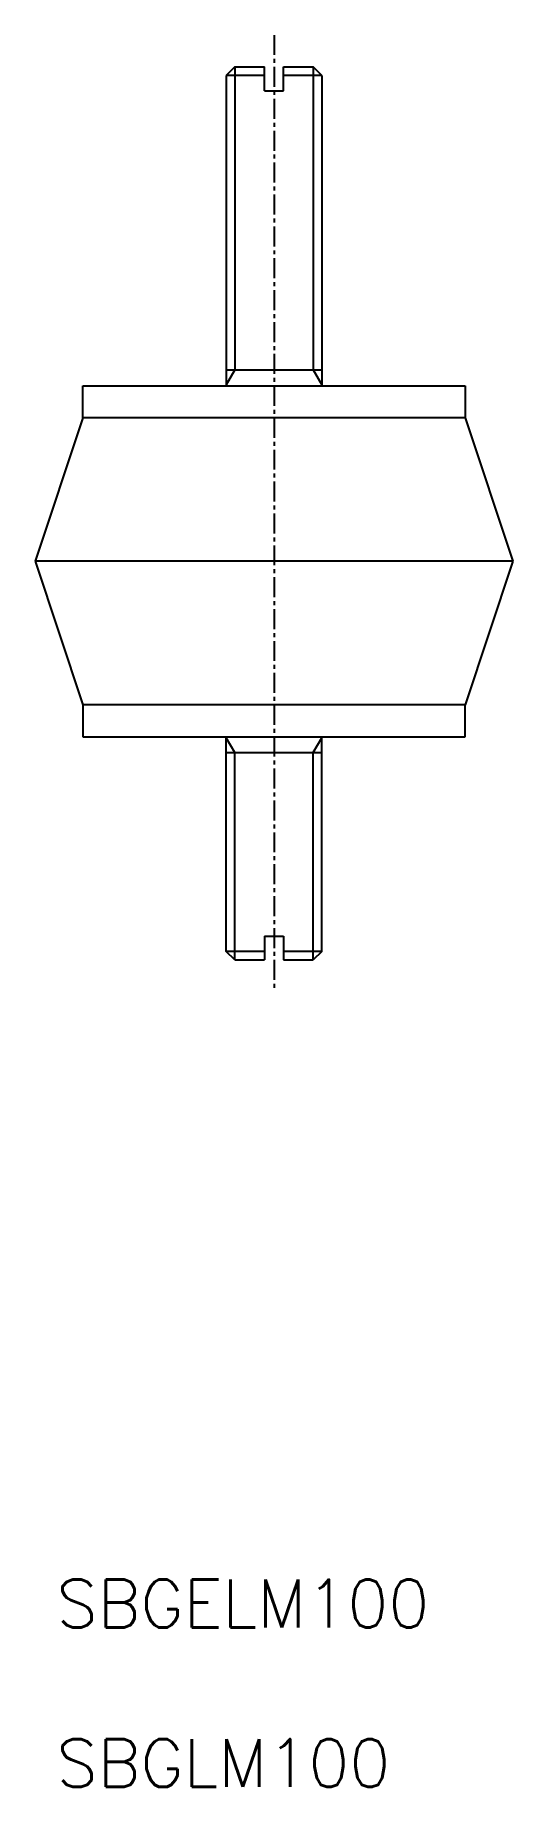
# Model space of a CAD drawing. Extents: x 22 to 52, y 19 to 129.
import ezdxf

# ---------------------------------------------------------------- set-up
doc = ezdxf.new("R2010")
doc.units = 0
doc.linetypes.add('CENTER', pattern=[2, 1.25, -0.25, 0.25, -0.25])
doc.layers.get('0').update_dxf_attribs({"linetype": 'CONTINUOUS'})
doc.layers.add('CENTER', color=1, linetype='CENTER')
doc.styles.get("Standard").update_dxf_attribs({"font": 'romans.shx', "bigfont": 'bigfont.shx'})

msp = doc.modelspace()

# ---------------------------------------------------------------- linework, layer by layer
at = {"color": 7, "linetype": 'CONTINUOUS'}
for p, q in [((34.34, 126.63), (33.8, 126.09)), ((34.34, 126.63), (36.2, 126.63)), ((36.2, 125.13), (36.2, 126.63)), ((37.4, 126.63), (39.26, 126.63)), ((37.4, 125.13), (37.4, 126.63)), ((39.8, 126.09), (39.26, 126.63)), ((33.8, 126.09), (33.8, 106.63)), ((36.2, 126.09), (33.8, 126.09)), ((39.8, 126.09), (37.4, 126.09)), ((39.8, 126.09), (39.8, 106.63)), ((36.2, 125.13), (37.4, 125.13)), ((24.8, 106.63), (48.8, 106.63)), ((24.8, 104.63), (24.8, 106.63)), ((33.8, 107.63), (39.8, 107.63)), ((48.8, 106.63), (48.8, 104.63)), ((24.8, 104.63), (21.8, 95.63)), ((48.8, 104.63), (24.8, 104.63)), ((48.8, 104.63), (51.8, 95.63)), ((51.8, 95.63), (21.8, 95.63)), ((21.8, 95.63), (24.8, 86.63)), ((51.8, 95.63), (48.8, 86.63)), ((48.8, 86.63), (24.8, 86.63)), ((24.8, 86.63), (24.8, 84.63)), ((48.8, 84.63), (48.8, 86.63)), ((24.8, 84.63), (48.8, 84.63)), ((33.8, 71.17), (33.8, 84.63)), ((39.8, 71.17), (39.8, 84.63)), ((33.8, 83.63), (39.8, 83.63)), ((36.2, 72.13), (37.4, 72.13)), ((36.2, 72.13), (36.2, 70.63)), ((37.4, 72.13), (37.4, 70.63)), ((36.2, 71.17), (33.8, 71.17)), ((34.34, 70.63), (33.8, 71.17)), ((34.34, 70.63), (36.2, 70.63)), ((39.8, 71.17), (37.4, 71.17)), ((37.4, 70.63), (39.26, 70.63)), ((39.8, 71.17), (39.26, 70.63))]:
    msp.add_line(p, q, dxfattribs=at)
at = {"color": 3, "linetype": 'CONTINUOUS'}
for p, q in [((34.34, 126.63), (34.34, 107.63)), ((39.26, 126.63), (39.26, 107.63)), ((34.34, 107.63), (33.8, 106.69)), ((39.26, 107.63), (39.8, 106.69)), ((34.34, 83.63), (33.8, 84.57)), ((34.34, 70.63), (34.34, 83.63)), ((39.26, 83.63), (39.8, 84.57)), ((39.26, 70.63), (39.26, 83.63))]:
    msp.add_line(p, q, dxfattribs=at)
at = {"layer": 'CENTER', "color": 1, "linetype": 'CENTER'}
msp.add_line((36.8, 128.63), (36.8, 68.63), dxfattribs=at)

# ---------------------------------------------------------------- texts
at = {"color": 7, "linetype": 'CONTINUOUS'}
for s, p in [('SBGELM100', (23.15, 28.77)), ('SBGLM100', (23.15, 18.77))]:
    msp.add_text(s, height=3, dxfattribs=at).set_placement(p)

doc.saveas('drawing.dxf')
